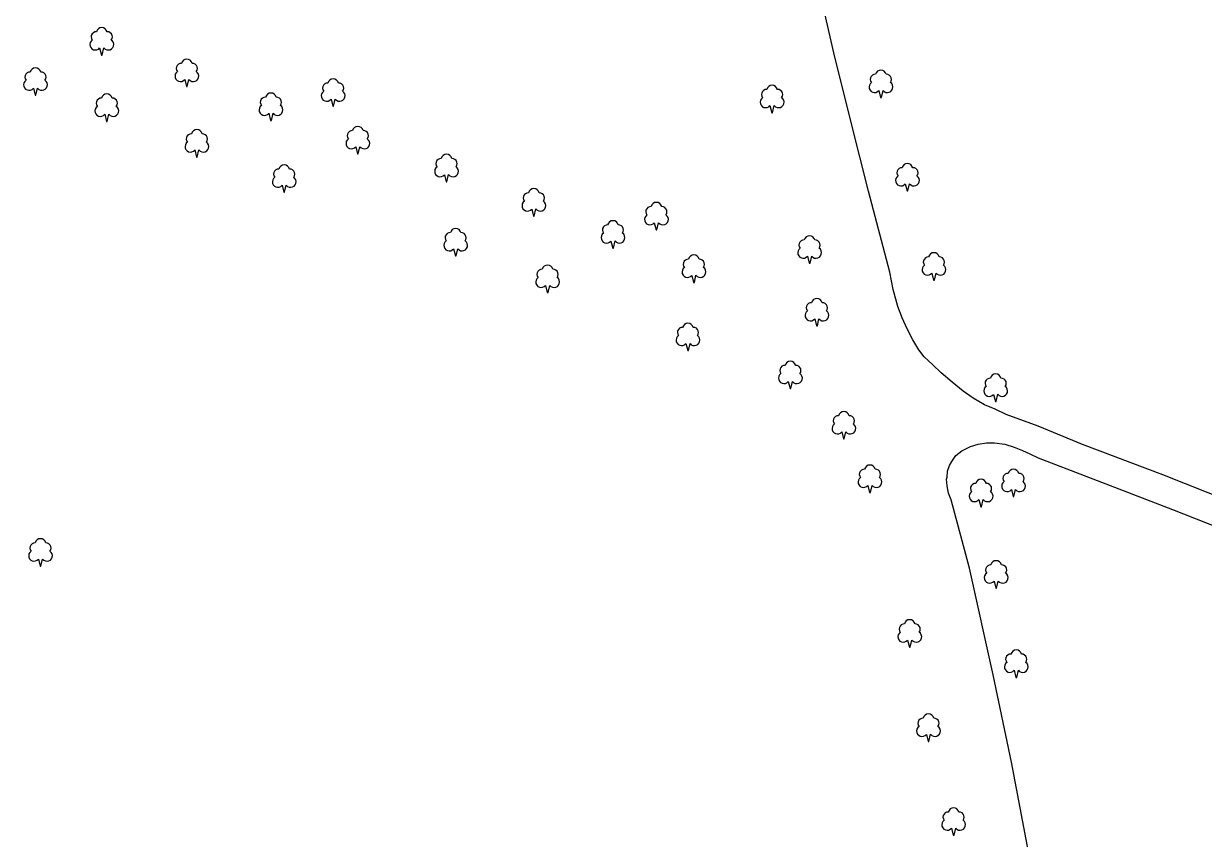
# Model space of a CAD drawing. Extents: x 427500 to 429848, y 434500 to 436505.
# Drawn here: x 428889.1 to 429018.2, y 435109.8 to 435198.9 of the extents above; entities that cross this region are included whole.
import ezdxf

# ---------------------------------------------------------------- set-up
doc = ezdxf.new("R2010")
doc.units = 0
doc.layers.add('LPTIP_Ex_Base', color=8, linetype='Continuous')

msp = doc.modelspace()

# ---------------------------------------------------------------- linework, layer by layer
at = {"layer": 'LPTIP_Ex_Base', "color": 251, "true_color": 0x636466}
for p, q in [((428977.65, 435195.75), (428975.85, 435203.7)), ((428979.55, 435188.15), (428977.65, 435195.75)), ((428981.45, 435180.65), (428979.55, 435188.15)), ((428983.8, 435171.8), (428981.45, 435180.65)), ((428984.15, 435169.9), (428983.8, 435171.8)), ((428984.65, 435168.05), (428984.15, 435169.9)), ((428985.15, 435166.8), (428984.65, 435168.05)), ((428985.7, 435165.6), (428985.15, 435166.8)), ((428986.3, 435164.4), (428985.7, 435165.6)), ((428986.95, 435163.3), (428986.3, 435164.4)), ((428987.55, 435162.55), (428986.95, 435163.3)), ((428988.5, 435161.65), (428987.55, 435162.55)), ((428989.4, 435160.8), (428988.5, 435161.65)), ((428990.6, 435159.75), (428989.4, 435160.8)), ((428991.8, 435158.8), (428990.6, 435159.75)), ((428992.9, 435158), (428991.8, 435158.8)), ((428994.15, 435157.3), (428992.9, 435158)), ((428995.3, 435156.8), (428994.15, 435157.3)), ((428996.5, 435156.25), (428995.3, 435156.8)), ((429000, 435154.95), (428996.5, 435156.25)), ((429004.85, 435152.95), (429000, 435154.95)), ((428991.8, 435152.35), (428992.6, 435152.75)), ((428992.6, 435152.75), (428993.45, 435153)), ((428993.45, 435153), (428994.35, 435153.15)), ((428994.35, 435153.15), (428995.25, 435153.15)), ((428995.25, 435153.15), (428996.35, 435153)), ((428996.35, 435153), (428997.4, 435152.65)), ((429013.65, 435149.65), (429004.85, 435152.95)), ((428990.55, 435151.1), (428991, 435151.75)), ((428991, 435151.75), (428991.65, 435152.25)), ((428991.65, 435152.25), (428991.8, 435152.35)), ((428997.4, 435152.65), (428998.3, 435152.3)), ((428998.3, 435152.3), (428999.1, 435151.95)), ((428999.1, 435151.95), (429000, 435151.5)), ((429000, 435151.5), (429005.5, 435149.4)), ((428990.1, 435150.05), (428990.3, 435150.65)), ((428990.3, 435150.65), (428990.55, 435151.1)), ((428990, 435149.15), (428990.05, 435149.4)), ((428990.05, 435148.45), (428990, 435149.15)), ((428990.05, 435149.4), (428990.1, 435150.05)), ((429005.5, 435149.4), (429014.7, 435145.85)), ((429021.75, 435146.4), (429013.65, 435149.65)), ((428990.2, 435147.65), (428990.05, 435148.45)), ((428990.5, 435146.9), (428990.2, 435147.65)), ((428992.5, 435139.45), (428990.5, 435146.9)), ((429014.7, 435145.85), (429023.6, 435142.35)), ((428995.1, 435127.8), (428992.5, 435139.45)), ((428997.1, 435118.25), (428995.1, 435127.8)), ((429000, 435103.05), (428997.1, 435118.25))]:
    msp.add_line(p, q, dxfattribs=at)
for points in [[(428896.58, 435197.15), (428896.44, 435197.02), (428896.35, 435196.86), (428896.32, 435196.67), (428896.34, 435196.49), (428896.42, 435196.32), (428896.54, 435196.18), (428896.71, 435196.09), (428896.89, 435196.06), (428897.07, 435196.08), (428897.24, 435196.16), (428897.38, 435196.28), (428897.38, 435196.28), (428897.58, 435195.51), (428897.66, 435195.51), (428897.84, 435196.29), (428897.84, 435196.29), (428897.98, 435196.16), (428898.15, 435196.08), (428898.34, 435196.06), (428898.52, 435196.09), (428898.69, 435196.18), (428898.81, 435196.32), (428898.89, 435196.49), (428898.92, 435196.68), (428898.88, 435196.86), (428898.79, 435197.03), (428898.65, 435197.15), (428898.74, 435197.31), (428898.77, 435197.49), (428898.74, 435197.66), (428898.66, 435197.83), (428898.53, 435197.95), (428898.37, 435198.03), (428898.19, 435198.05), (428898.19, 435198.05), (428898.11, 435198.23), (428897.98, 435198.38), (428897.81, 435198.48), (428897.61, 435198.51), (428897.41, 435198.48), (428897.24, 435198.38), (428897.11, 435198.23), (428897.03, 435198.05), (428896.85, 435198.03), (428896.69, 435197.95), (428896.56, 435197.82), (428896.47, 435197.66), (428896.45, 435197.48), (428896.49, 435197.3), (428896.58, 435197.15)], [(428889.33, 435192.75), (428889.19, 435192.62), (428889.1, 435192.46), (428889.07, 435192.27), (428889.09, 435192.09), (428889.17, 435191.92), (428889.29, 435191.78), (428889.46, 435191.69), (428889.64, 435191.66), (428889.82, 435191.68), (428889.99, 435191.76), (428890.13, 435191.88), (428890.13, 435191.89), (428890.33, 435191.11), (428890.41, 435191.11), (428890.59, 435191.89), (428890.59, 435191.89), (428890.73, 435191.76), (428890.9, 435191.68), (428891.09, 435191.66), (428891.27, 435191.69), (428891.44, 435191.78), (428891.56, 435191.92), (428891.64, 435192.09), (428891.67, 435192.28), (428891.63, 435192.46), (428891.54, 435192.62), (428891.4, 435192.75), (428891.49, 435192.91), (428891.52, 435193.09), (428891.49, 435193.27), (428891.41, 435193.42), (428891.28, 435193.55), (428891.12, 435193.63), (428890.94, 435193.65), (428890.94, 435193.65), (428890.86, 435193.83), (428890.73, 435193.98), (428890.56, 435194.08), (428890.36, 435194.11), (428890.16, 435194.08), (428889.99, 435193.98), (428889.86, 435193.83), (428889.78, 435193.65), (428889.6, 435193.63), (428889.44, 435193.55), (428889.31, 435193.42), (428889.22, 435193.26), (428889.2, 435193.08), (428889.24, 435192.9), (428889.33, 435192.75)], [(428905.88, 435193.7), (428905.74, 435193.57), (428905.65, 435193.41), (428905.62, 435193.22), (428905.64, 435193.04), (428905.72, 435192.87), (428905.84, 435192.73), (428906.01, 435192.64), (428906.19, 435192.61), (428906.37, 435192.63), (428906.54, 435192.71), (428906.68, 435192.83), (428906.68, 435192.84), (428906.88, 435192.06), (428906.96, 435192.06), (428907.14, 435192.84), (428907.14, 435192.84), (428907.28, 435192.71), (428907.45, 435192.63), (428907.64, 435192.61), (428907.82, 435192.64), (428907.99, 435192.73), (428908.11, 435192.87), (428908.19, 435193.04), (428908.22, 435193.23), (428908.18, 435193.41), (428908.09, 435193.58), (428907.95, 435193.7), (428908.04, 435193.86), (428908.07, 435194.04), (428908.04, 435194.22), (428907.96, 435194.38), (428907.83, 435194.5), (428907.67, 435194.58), (428907.49, 435194.6), (428907.49, 435194.6), (428907.41, 435194.78), (428907.28, 435194.93), (428907.11, 435195.03), (428906.91, 435195.06), (428906.71, 435195.03), (428906.54, 435194.93), (428906.41, 435194.78), (428906.33, 435194.6), (428906.15, 435194.58), (428905.99, 435194.5), (428905.86, 435194.37), (428905.78, 435194.21), (428905.75, 435194.03), (428905.79, 435193.85), (428905.88, 435193.7)], [(428921.88, 435191.55), (428921.74, 435191.42), (428921.65, 435191.26), (428921.62, 435191.07), (428921.64, 435190.89), (428921.72, 435190.72), (428921.84, 435190.58), (428922.01, 435190.49), (428922.19, 435190.46), (428922.37, 435190.48), (428922.54, 435190.56), (428922.68, 435190.68), (428922.68, 435190.68), (428922.88, 435189.91), (428922.96, 435189.91), (428923.14, 435190.69), (428923.14, 435190.69), (428923.28, 435190.56), (428923.45, 435190.48), (428923.64, 435190.46), (428923.82, 435190.49), (428923.99, 435190.58), (428924.11, 435190.72), (428924.19, 435190.89), (428924.22, 435191.08), (428924.18, 435191.26), (428924.09, 435191.42), (428923.95, 435191.55), (428924.04, 435191.71), (428924.07, 435191.89), (428924.04, 435192.07), (428923.96, 435192.22), (428923.83, 435192.35), (428923.67, 435192.43), (428923.49, 435192.45), (428923.49, 435192.45), (428923.41, 435192.63), (428923.28, 435192.78), (428923.11, 435192.88), (428922.91, 435192.91), (428922.71, 435192.88), (428922.54, 435192.78), (428922.41, 435192.63), (428922.33, 435192.45), (428922.15, 435192.43), (428921.99, 435192.35), (428921.86, 435192.22), (428921.78, 435192.06), (428921.75, 435191.88), (428921.79, 435191.7), (428921.88, 435191.55)], [(428981.78, 435192.5), (428981.64, 435192.37), (428981.55, 435192.21), (428981.52, 435192.02), (428981.54, 435191.84), (428981.62, 435191.67), (428981.74, 435191.53), (428981.91, 435191.44), (428982.09, 435191.41), (428982.27, 435191.43), (428982.44, 435191.51), (428982.58, 435191.63), (428982.58, 435191.64), (428982.78, 435190.86), (428982.86, 435190.86), (428983.04, 435191.64), (428983.04, 435191.64), (428983.18, 435191.51), (428983.35, 435191.43), (428983.53, 435191.41), (428983.72, 435191.44), (428983.89, 435191.53), (428984.01, 435191.67), (428984.09, 435191.84), (428984.12, 435192.03), (428984.08, 435192.21), (428983.99, 435192.38), (428983.85, 435192.5), (428983.94, 435192.66), (428983.97, 435192.84), (428983.94, 435193.02), (428983.86, 435193.17), (428983.73, 435193.3), (428983.57, 435193.38), (428983.39, 435193.4), (428983.39, 435193.4), (428983.31, 435193.58), (428983.18, 435193.73), (428983.01, 435193.83), (428982.81, 435193.86), (428982.61, 435193.83), (428982.44, 435193.73), (428982.31, 435193.58), (428982.23, 435193.4), (428982.05, 435193.38), (428981.89, 435193.3), (428981.76, 435193.17), (428981.67, 435193.01), (428981.65, 435192.83), (428981.69, 435192.65), (428981.78, 435192.5)], [(428969.88, 435190.85), (428969.74, 435190.72), (428969.65, 435190.56), (428969.62, 435190.37), (428969.64, 435190.19), (428969.72, 435190.02), (428969.84, 435189.88), (428970.01, 435189.79), (428970.19, 435189.76), (428970.37, 435189.78), (428970.54, 435189.86), (428970.68, 435189.98), (428970.68, 435189.98), (428970.88, 435189.21), (428970.96, 435189.21), (428971.14, 435189.99), (428971.14, 435189.99), (428971.28, 435189.86), (428971.45, 435189.78), (428971.64, 435189.76), (428971.82, 435189.79), (428971.99, 435189.88), (428972.11, 435190.02), (428972.19, 435190.19), (428972.22, 435190.38), (428972.18, 435190.56), (428972.09, 435190.72), (428971.95, 435190.85), (428972.04, 435191.01), (428972.07, 435191.19), (428972.04, 435191.36), (428971.96, 435191.53), (428971.83, 435191.65), (428971.67, 435191.73), (428971.49, 435191.75), (428971.49, 435191.75), (428971.41, 435191.93), (428971.28, 435192.08), (428971.11, 435192.18), (428970.91, 435192.21), (428970.71, 435192.18), (428970.54, 435192.08), (428970.41, 435191.93), (428970.33, 435191.75), (428970.15, 435191.73), (428969.99, 435191.65), (428969.86, 435191.52), (428969.78, 435191.36), (428969.75, 435191.18), (428969.79, 435191), (428969.88, 435190.85)], [(428897.13, 435189.9), (428896.99, 435189.77), (428896.9, 435189.61), (428896.87, 435189.42), (428896.89, 435189.24), (428896.97, 435189.07), (428897.09, 435188.93), (428897.26, 435188.84), (428897.44, 435188.81), (428897.62, 435188.83), (428897.79, 435188.91), (428897.93, 435189.03), (428897.93, 435189.03), (428898.13, 435188.26), (428898.21, 435188.26), (428898.39, 435189.04), (428898.39, 435189.04), (428898.53, 435188.91), (428898.7, 435188.83), (428898.89, 435188.81), (428899.07, 435188.84), (428899.24, 435188.93), (428899.36, 435189.07), (428899.44, 435189.24), (428899.47, 435189.43), (428899.43, 435189.61), (428899.34, 435189.78), (428899.2, 435189.9), (428899.29, 435190.06), (428899.32, 435190.24), (428899.29, 435190.41), (428899.21, 435190.58), (428899.08, 435190.7), (428898.92, 435190.78), (428898.74, 435190.8), (428898.74, 435190.8), (428898.66, 435190.98), (428898.53, 435191.13), (428898.36, 435191.23), (428898.16, 435191.26), (428897.96, 435191.23), (428897.79, 435191.13), (428897.66, 435190.98), (428897.58, 435190.8), (428897.4, 435190.78), (428897.24, 435190.7), (428897.11, 435190.57), (428897.03, 435190.41), (428897, 435190.23), (428897.04, 435190.05), (428897.13, 435189.9)], [(428915.08, 435190), (428914.94, 435189.87), (428914.85, 435189.71), (428914.82, 435189.52), (428914.84, 435189.34), (428914.92, 435189.17), (428915.04, 435189.03), (428915.21, 435188.94), (428915.39, 435188.91), (428915.57, 435188.93), (428915.74, 435189.01), (428915.88, 435189.13), (428915.88, 435189.14), (428916.08, 435188.36), (428916.16, 435188.36), (428916.34, 435189.14), (428916.34, 435189.14), (428916.48, 435189.01), (428916.65, 435188.93), (428916.84, 435188.91), (428917.02, 435188.94), (428917.19, 435189.03), (428917.31, 435189.17), (428917.39, 435189.34), (428917.42, 435189.53), (428917.38, 435189.71), (428917.29, 435189.88), (428917.15, 435190), (428917.24, 435190.16), (428917.27, 435190.34), (428917.24, 435190.52), (428917.16, 435190.67), (428917.03, 435190.8), (428916.87, 435190.88), (428916.69, 435190.9), (428916.69, 435190.9), (428916.61, 435191.08), (428916.48, 435191.23), (428916.31, 435191.33), (428916.11, 435191.36), (428915.91, 435191.33), (428915.74, 435191.23), (428915.61, 435191.08), (428915.53, 435190.9), (428915.35, 435190.88), (428915.19, 435190.8), (428915.06, 435190.67), (428914.97, 435190.51), (428914.95, 435190.33), (428914.99, 435190.15), (428915.08, 435190)], [(428924.58, 435186.35), (428924.44, 435186.22), (428924.35, 435186.06), (428924.32, 435185.87), (428924.34, 435185.69), (428924.42, 435185.52), (428924.54, 435185.38), (428924.71, 435185.29), (428924.89, 435185.26), (428925.07, 435185.28), (428925.24, 435185.36), (428925.38, 435185.48), (428925.38, 435185.48), (428925.58, 435184.71), (428925.66, 435184.71), (428925.84, 435185.49), (428925.84, 435185.49), (428925.98, 435185.36), (428926.15, 435185.28), (428926.34, 435185.26), (428926.52, 435185.29), (428926.69, 435185.38), (428926.81, 435185.52), (428926.89, 435185.69), (428926.92, 435185.88), (428926.88, 435186.06), (428926.79, 435186.22), (428926.65, 435186.35), (428926.74, 435186.51), (428926.77, 435186.69), (428926.74, 435186.86), (428926.66, 435187.03), (428926.53, 435187.15), (428926.37, 435187.23), (428926.19, 435187.25), (428926.19, 435187.25), (428926.11, 435187.43), (428925.98, 435187.58), (428925.81, 435187.68), (428925.61, 435187.71), (428925.41, 435187.68), (428925.24, 435187.58), (428925.11, 435187.43), (428925.03, 435187.25), (428924.85, 435187.23), (428924.69, 435187.15), (428924.56, 435187.02), (428924.47, 435186.86), (428924.45, 435186.68), (428924.49, 435186.5), (428924.58, 435186.35)], [(428906.98, 435186), (428906.84, 435185.87), (428906.75, 435185.71), (428906.72, 435185.52), (428906.74, 435185.34), (428906.82, 435185.17), (428906.94, 435185.03), (428907.11, 435184.94), (428907.29, 435184.91), (428907.47, 435184.93), (428907.64, 435185.01), (428907.78, 435185.13), (428907.78, 435185.14), (428907.98, 435184.36), (428908.06, 435184.36), (428908.24, 435185.14), (428908.24, 435185.14), (428908.38, 435185.01), (428908.55, 435184.93), (428908.73, 435184.91), (428908.92, 435184.94), (428909.09, 435185.03), (428909.21, 435185.17), (428909.29, 435185.34), (428909.32, 435185.53), (428909.28, 435185.71), (428909.19, 435185.88), (428909.05, 435186), (428909.14, 435186.16), (428909.17, 435186.34), (428909.14, 435186.52), (428909.06, 435186.67), (428908.93, 435186.8), (428908.77, 435186.88), (428908.59, 435186.9), (428908.59, 435186.9), (428908.51, 435187.08), (428908.38, 435187.23), (428908.21, 435187.33), (428908.01, 435187.36), (428907.81, 435187.33), (428907.64, 435187.23), (428907.51, 435187.08), (428907.43, 435186.9), (428907.25, 435186.88), (428907.09, 435186.8), (428906.96, 435186.67), (428906.88, 435186.51), (428906.85, 435186.33), (428906.89, 435186.15), (428906.98, 435186)], [(428934.28, 435183.3), (428934.14, 435183.17), (428934.05, 435183.01), (428934.02, 435182.82), (428934.04, 435182.64), (428934.12, 435182.47), (428934.24, 435182.33), (428934.41, 435182.24), (428934.59, 435182.21), (428934.77, 435182.23), (428934.94, 435182.31), (428935.08, 435182.43), (428935.08, 435182.43), (428935.28, 435181.66), (428935.36, 435181.66), (428935.54, 435182.44), (428935.54, 435182.44), (428935.68, 435182.31), (428935.85, 435182.23), (428936.03, 435182.21), (428936.22, 435182.24), (428936.39, 435182.33), (428936.51, 435182.47), (428936.59, 435182.64), (428936.62, 435182.83), (428936.58, 435183.01), (428936.49, 435183.17), (428936.35, 435183.3), (428936.44, 435183.46), (428936.47, 435183.64), (428936.44, 435183.82), (428936.36, 435183.97), (428936.23, 435184.1), (428936.07, 435184.18), (428935.89, 435184.2), (428935.89, 435184.2), (428935.81, 435184.38), (428935.68, 435184.53), (428935.51, 435184.63), (428935.31, 435184.66), (428935.11, 435184.63), (428934.94, 435184.53), (428934.81, 435184.38), (428934.73, 435184.2), (428934.55, 435184.18), (428934.39, 435184.1), (428934.26, 435183.97), (428934.17, 435183.81), (428934.15, 435183.63), (428934.19, 435183.45), (428934.28, 435183.3)], [(428916.53, 435182.15), (428916.39, 435182.02), (428916.3, 435181.86), (428916.27, 435181.67), (428916.29, 435181.49), (428916.37, 435181.32), (428916.49, 435181.18), (428916.66, 435181.09), (428916.84, 435181.06), (428917.02, 435181.08), (428917.19, 435181.16), (428917.33, 435181.28), (428917.33, 435181.28), (428917.53, 435180.51), (428917.61, 435180.51), (428917.79, 435181.29), (428917.79, 435181.29), (428917.93, 435181.16), (428918.1, 435181.08), (428918.28, 435181.06), (428918.47, 435181.09), (428918.64, 435181.18), (428918.76, 435181.32), (428918.84, 435181.49), (428918.87, 435181.68), (428918.83, 435181.86), (428918.74, 435182.03), (428918.6, 435182.15), (428918.69, 435182.31), (428918.72, 435182.49), (428918.69, 435182.66), (428918.61, 435182.83), (428918.48, 435182.95), (428918.32, 435183.03), (428918.14, 435183.05), (428918.14, 435183.05), (428918.06, 435183.23), (428917.93, 435183.38), (428917.76, 435183.48), (428917.56, 435183.51), (428917.36, 435183.48), (428917.19, 435183.38), (428917.06, 435183.23), (428916.98, 435183.05), (428916.8, 435183.03), (428916.64, 435182.95), (428916.51, 435182.82), (428916.42, 435182.66), (428916.4, 435182.48), (428916.44, 435182.3), (428916.53, 435182.15)], [(428984.68, 435182.3), (428984.54, 435182.17), (428984.45, 435182.01), (428984.42, 435181.82), (428984.44, 435181.64), (428984.52, 435181.47), (428984.64, 435181.33), (428984.81, 435181.24), (428984.99, 435181.21), (428985.17, 435181.23), (428985.34, 435181.31), (428985.48, 435181.43), (428985.48, 435181.43), (428985.68, 435180.66), (428985.76, 435180.66), (428985.94, 435181.44), (428985.94, 435181.44), (428986.08, 435181.31), (428986.25, 435181.23), (428986.43, 435181.21), (428986.62, 435181.24), (428986.79, 435181.33), (428986.91, 435181.47), (428986.99, 435181.64), (428987.02, 435181.83), (428986.98, 435182.01), (428986.89, 435182.17), (428986.75, 435182.3), (428986.84, 435182.46), (428986.87, 435182.64), (428986.84, 435182.82), (428986.76, 435182.97), (428986.63, 435183.1), (428986.47, 435183.18), (428986.29, 435183.2), (428986.29, 435183.2), (428986.21, 435183.38), (428986.08, 435183.53), (428985.91, 435183.63), (428985.71, 435183.66), (428985.51, 435183.63), (428985.34, 435183.53), (428985.21, 435183.38), (428985.13, 435183.2), (428984.95, 435183.18), (428984.79, 435183.1), (428984.66, 435182.97), (428984.58, 435182.81), (428984.55, 435182.63), (428984.59, 435182.45), (428984.68, 435182.3)], [(428943.83, 435179.55), (428943.69, 435179.42), (428943.6, 435179.26), (428943.57, 435179.07), (428943.59, 435178.89), (428943.67, 435178.72), (428943.79, 435178.58), (428943.96, 435178.49), (428944.14, 435178.46), (428944.32, 435178.48), (428944.49, 435178.56), (428944.63, 435178.68), (428944.63, 435178.68), (428944.83, 435177.91), (428944.91, 435177.91), (428945.09, 435178.69), (428945.09, 435178.69), (428945.23, 435178.56), (428945.4, 435178.48), (428945.59, 435178.46), (428945.77, 435178.49), (428945.94, 435178.58), (428946.06, 435178.72), (428946.14, 435178.89), (428946.17, 435179.08), (428946.13, 435179.26), (428946.04, 435179.42), (428945.9, 435179.55), (428945.99, 435179.71), (428946.02, 435179.89), (428945.99, 435180.07), (428945.91, 435180.22), (428945.78, 435180.35), (428945.62, 435180.43), (428945.44, 435180.45), (428945.44, 435180.45), (428945.36, 435180.63), (428945.23, 435180.78), (428945.06, 435180.88), (428944.86, 435180.91), (428944.66, 435180.88), (428944.49, 435180.78), (428944.36, 435180.63), (428944.28, 435180.45), (428944.1, 435180.43), (428943.94, 435180.35), (428943.81, 435180.22), (428943.72, 435180.06), (428943.7, 435179.88), (428943.74, 435179.7), (428943.83, 435179.55)], [(428957.23, 435178.05), (428957.09, 435177.92), (428957, 435177.76), (428956.97, 435177.57), (428956.99, 435177.39), (428957.07, 435177.22), (428957.19, 435177.08), (428957.36, 435176.99), (428957.54, 435176.96), (428957.72, 435176.98), (428957.89, 435177.06), (428958.03, 435177.18), (428958.03, 435177.18), (428958.23, 435176.41), (428958.31, 435176.41), (428958.49, 435177.19), (428958.49, 435177.19), (428958.63, 435177.06), (428958.8, 435176.98), (428958.98, 435176.96), (428959.17, 435176.99), (428959.34, 435177.08), (428959.46, 435177.22), (428959.54, 435177.39), (428959.57, 435177.58), (428959.53, 435177.76), (428959.44, 435177.92), (428959.3, 435178.05), (428959.39, 435178.21), (428959.42, 435178.39), (428959.39, 435178.57), (428959.31, 435178.72), (428959.18, 435178.85), (428959.02, 435178.93), (428958.84, 435178.95), (428958.84, 435178.95), (428958.76, 435179.13), (428958.63, 435179.28), (428958.46, 435179.38), (428958.26, 435179.41), (428958.06, 435179.38), (428957.89, 435179.28), (428957.76, 435179.13), (428957.68, 435178.95), (428957.5, 435178.93), (428957.34, 435178.85), (428957.21, 435178.72), (428957.12, 435178.56), (428957.1, 435178.38), (428957.14, 435178.2), (428957.23, 435178.05)], [(428952.48, 435176.05), (428952.34, 435175.92), (428952.25, 435175.76), (428952.22, 435175.57), (428952.24, 435175.39), (428952.32, 435175.22), (428952.44, 435175.08), (428952.61, 435174.99), (428952.79, 435174.96), (428952.97, 435174.98), (428953.14, 435175.06), (428953.28, 435175.18), (428953.28, 435175.18), (428953.48, 435174.41), (428953.56, 435174.41), (428953.74, 435175.19), (428953.74, 435175.19), (428953.88, 435175.06), (428954.05, 435174.98), (428954.23, 435174.96), (428954.42, 435174.99), (428954.59, 435175.08), (428954.71, 435175.22), (428954.79, 435175.39), (428954.82, 435175.58), (428954.78, 435175.76), (428954.69, 435175.92), (428954.55, 435176.05), (428954.64, 435176.21), (428954.67, 435176.39), (428954.64, 435176.57), (428954.56, 435176.72), (428954.43, 435176.85), (428954.27, 435176.93), (428954.09, 435176.95), (428954.09, 435176.95), (428954.01, 435177.13), (428953.88, 435177.28), (428953.71, 435177.38), (428953.51, 435177.41), (428953.31, 435177.38), (428953.14, 435177.28), (428953.01, 435177.13), (428952.93, 435176.95), (428952.75, 435176.93), (428952.59, 435176.85), (428952.46, 435176.72), (428952.38, 435176.56), (428952.35, 435176.38), (428952.39, 435176.2), (428952.48, 435176.05)], [(428935.28, 435175.2), (428935.14, 435175.07), (428935.05, 435174.91), (428935.02, 435174.72), (428935.04, 435174.54), (428935.12, 435174.37), (428935.24, 435174.23), (428935.41, 435174.14), (428935.59, 435174.11), (428935.77, 435174.13), (428935.94, 435174.21), (428936.08, 435174.33), (428936.08, 435174.34), (428936.28, 435173.56), (428936.36, 435173.56), (428936.54, 435174.34), (428936.54, 435174.34), (428936.68, 435174.21), (428936.85, 435174.13), (428937.03, 435174.11), (428937.22, 435174.14), (428937.39, 435174.23), (428937.51, 435174.37), (428937.59, 435174.54), (428937.62, 435174.73), (428937.58, 435174.91), (428937.49, 435175.08), (428937.35, 435175.2), (428937.44, 435175.36), (428937.47, 435175.54), (428937.44, 435175.72), (428937.36, 435175.88), (428937.23, 435176), (428937.07, 435176.08), (428936.89, 435176.1), (428936.89, 435176.1), (428936.81, 435176.28), (428936.68, 435176.43), (428936.51, 435176.53), (428936.31, 435176.56), (428936.11, 435176.53), (428935.94, 435176.43), (428935.81, 435176.28), (428935.73, 435176.1), (428935.55, 435176.08), (428935.39, 435176), (428935.26, 435175.87), (428935.17, 435175.71), (428935.15, 435175.53), (428935.19, 435175.35), (428935.28, 435175.2)], [(428973.98, 435174.4), (428973.84, 435174.27), (428973.75, 435174.11), (428973.72, 435173.92), (428973.74, 435173.74), (428973.82, 435173.57), (428973.94, 435173.43), (428974.11, 435173.34), (428974.29, 435173.31), (428974.47, 435173.33), (428974.64, 435173.41), (428974.78, 435173.53), (428974.78, 435173.53), (428974.98, 435172.76), (428975.06, 435172.76), (428975.24, 435173.54), (428975.24, 435173.54), (428975.38, 435173.41), (428975.55, 435173.33), (428975.73, 435173.31), (428975.92, 435173.34), (428976.09, 435173.43), (428976.21, 435173.57), (428976.29, 435173.74), (428976.32, 435173.93), (428976.28, 435174.11), (428976.19, 435174.28), (428976.05, 435174.4), (428976.14, 435174.56), (428976.17, 435174.74), (428976.14, 435174.91), (428976.06, 435175.08), (428975.93, 435175.2), (428975.77, 435175.28), (428975.59, 435175.3), (428975.59, 435175.3), (428975.51, 435175.48), (428975.38, 435175.63), (428975.21, 435175.73), (428975.01, 435175.76), (428974.81, 435175.73), (428974.64, 435175.63), (428974.51, 435175.48), (428974.43, 435175.3), (428974.25, 435175.28), (428974.09, 435175.2), (428973.96, 435175.07), (428973.88, 435174.91), (428973.85, 435174.73), (428973.89, 435174.55), (428973.98, 435174.4)], [(428961.33, 435172.3), (428961.19, 435172.17), (428961.1, 435172.01), (428961.07, 435171.82), (428961.09, 435171.64), (428961.17, 435171.47), (428961.29, 435171.33), (428961.46, 435171.24), (428961.64, 435171.21), (428961.82, 435171.23), (428961.99, 435171.31), (428962.13, 435171.43), (428962.13, 435171.43), (428962.33, 435170.66), (428962.41, 435170.66), (428962.59, 435171.44), (428962.59, 435171.44), (428962.73, 435171.31), (428962.9, 435171.23), (428963.09, 435171.21), (428963.27, 435171.24), (428963.44, 435171.33), (428963.56, 435171.47), (428963.64, 435171.64), (428963.67, 435171.83), (428963.63, 435172.01), (428963.54, 435172.17), (428963.4, 435172.3), (428963.49, 435172.46), (428963.52, 435172.64), (428963.49, 435172.82), (428963.41, 435172.97), (428963.28, 435173.1), (428963.12, 435173.18), (428962.94, 435173.2), (428962.94, 435173.2), (428962.86, 435173.38), (428962.73, 435173.53), (428962.56, 435173.63), (428962.36, 435173.66), (428962.16, 435173.63), (428961.99, 435173.53), (428961.86, 435173.38), (428961.78, 435173.2), (428961.6, 435173.18), (428961.44, 435173.1), (428961.31, 435172.97), (428961.22, 435172.81), (428961.2, 435172.63), (428961.24, 435172.45), (428961.33, 435172.3)], [(428987.58, 435172.55), (428987.44, 435172.42), (428987.35, 435172.26), (428987.32, 435172.07), (428987.34, 435171.89), (428987.42, 435171.72), (428987.54, 435171.58), (428987.71, 435171.49), (428987.89, 435171.46), (428988.07, 435171.48), (428988.24, 435171.56), (428988.38, 435171.68), (428988.38, 435171.68), (428988.58, 435170.91), (428988.66, 435170.91), (428988.84, 435171.69), (428988.84, 435171.69), (428988.98, 435171.56), (428989.15, 435171.48), (428989.34, 435171.46), (428989.52, 435171.49), (428989.69, 435171.58), (428989.81, 435171.72), (428989.89, 435171.89), (428989.92, 435172.08), (428989.88, 435172.26), (428989.79, 435172.42), (428989.65, 435172.55), (428989.74, 435172.71), (428989.77, 435172.89), (428989.74, 435173.07), (428989.66, 435173.22), (428989.53, 435173.35), (428989.37, 435173.43), (428989.19, 435173.45), (428989.19, 435173.45), (428989.11, 435173.63), (428988.98, 435173.78), (428988.81, 435173.88), (428988.61, 435173.91), (428988.41, 435173.88), (428988.24, 435173.78), (428988.11, 435173.63), (428988.03, 435173.45), (428987.85, 435173.43), (428987.69, 435173.35), (428987.56, 435173.22), (428987.47, 435173.06), (428987.45, 435172.88), (428987.49, 435172.7), (428987.58, 435172.55)], [(428945.33, 435171.2), (428945.19, 435171.07), (428945.1, 435170.91), (428945.07, 435170.72), (428945.09, 435170.54), (428945.17, 435170.37), (428945.29, 435170.23), (428945.46, 435170.14), (428945.64, 435170.11), (428945.82, 435170.13), (428945.99, 435170.21), (428946.13, 435170.33), (428946.13, 435170.34), (428946.33, 435169.56), (428946.41, 435169.56), (428946.59, 435170.34), (428946.59, 435170.34), (428946.73, 435170.21), (428946.9, 435170.13), (428947.09, 435170.11), (428947.27, 435170.14), (428947.44, 435170.23), (428947.56, 435170.37), (428947.64, 435170.54), (428947.67, 435170.73), (428947.63, 435170.91), (428947.54, 435171.08), (428947.4, 435171.2), (428947.49, 435171.36), (428947.52, 435171.54), (428947.49, 435171.72), (428947.41, 435171.88), (428947.28, 435172), (428947.12, 435172.08), (428946.94, 435172.1), (428946.94, 435172.1), (428946.86, 435172.28), (428946.73, 435172.43), (428946.56, 435172.53), (428946.36, 435172.56), (428946.16, 435172.53), (428945.99, 435172.43), (428945.86, 435172.28), (428945.78, 435172.1), (428945.6, 435172.08), (428945.44, 435172), (428945.31, 435171.87), (428945.22, 435171.71), (428945.2, 435171.53), (428945.24, 435171.35), (428945.33, 435171.2)], [(428974.78, 435167.55), (428974.64, 435167.42), (428974.55, 435167.26), (428974.52, 435167.07), (428974.54, 435166.89), (428974.62, 435166.72), (428974.74, 435166.58), (428974.91, 435166.49), (428975.09, 435166.46), (428975.27, 435166.48), (428975.44, 435166.56), (428975.58, 435166.68), (428975.58, 435166.68), (428975.78, 435165.91), (428975.86, 435165.91), (428976.04, 435166.69), (428976.04, 435166.69), (428976.18, 435166.56), (428976.35, 435166.48), (428976.53, 435166.46), (428976.72, 435166.49), (428976.89, 435166.58), (428977.01, 435166.72), (428977.09, 435166.89), (428977.12, 435167.08), (428977.08, 435167.26), (428976.99, 435167.42), (428976.85, 435167.55), (428976.94, 435167.71), (428976.97, 435167.89), (428976.94, 435168.07), (428976.86, 435168.22), (428976.73, 435168.35), (428976.57, 435168.43), (428976.39, 435168.45), (428976.39, 435168.45), (428976.31, 435168.63), (428976.18, 435168.78), (428976.01, 435168.88), (428975.81, 435168.91), (428975.61, 435168.88), (428975.44, 435168.78), (428975.31, 435168.63), (428975.23, 435168.45), (428975.05, 435168.43), (428974.89, 435168.35), (428974.76, 435168.22), (428974.67, 435168.06), (428974.65, 435167.88), (428974.69, 435167.7), (428974.78, 435167.55)], [(428960.68, 435164.85), (428960.54, 435164.72), (428960.45, 435164.56), (428960.42, 435164.37), (428960.44, 435164.19), (428960.52, 435164.02), (428960.64, 435163.88), (428960.81, 435163.79), (428960.99, 435163.76), (428961.17, 435163.78), (428961.34, 435163.86), (428961.48, 435163.98), (428961.48, 435163.98), (428961.68, 435163.21), (428961.76, 435163.21), (428961.94, 435163.99), (428961.94, 435163.99), (428962.08, 435163.86), (428962.25, 435163.78), (428962.43, 435163.76), (428962.62, 435163.79), (428962.79, 435163.88), (428962.91, 435164.02), (428962.99, 435164.19), (428963.02, 435164.38), (428962.98, 435164.56), (428962.89, 435164.72), (428962.75, 435164.85), (428962.84, 435165.01), (428962.87, 435165.19), (428962.84, 435165.36), (428962.76, 435165.53), (428962.63, 435165.65), (428962.47, 435165.73), (428962.29, 435165.75), (428962.29, 435165.75), (428962.21, 435165.93), (428962.08, 435166.08), (428961.91, 435166.18), (428961.71, 435166.21), (428961.51, 435166.18), (428961.34, 435166.08), (428961.21, 435165.93), (428961.13, 435165.75), (428960.95, 435165.73), (428960.79, 435165.65), (428960.66, 435165.52), (428960.58, 435165.36), (428960.55, 435165.18), (428960.59, 435165), (428960.68, 435164.85)], [(428971.88, 435160.7), (428971.74, 435160.57), (428971.65, 435160.41), (428971.62, 435160.22), (428971.64, 435160.04), (428971.72, 435159.87), (428971.84, 435159.73), (428972.01, 435159.64), (428972.19, 435159.61), (428972.37, 435159.63), (428972.54, 435159.71), (428972.68, 435159.83), (428972.68, 435159.84), (428972.88, 435159.06), (428972.96, 435159.06), (428973.14, 435159.84), (428973.14, 435159.84), (428973.28, 435159.71), (428973.45, 435159.63), (428973.64, 435159.61), (428973.82, 435159.64), (428973.99, 435159.73), (428974.11, 435159.87), (428974.19, 435160.04), (428974.22, 435160.23), (428974.18, 435160.41), (428974.09, 435160.58), (428973.95, 435160.7), (428974.04, 435160.86), (428974.07, 435161.04), (428974.04, 435161.22), (428973.96, 435161.38), (428973.83, 435161.5), (428973.67, 435161.58), (428973.49, 435161.6), (428973.49, 435161.6), (428973.41, 435161.78), (428973.28, 435161.93), (428973.11, 435162.03), (428972.91, 435162.06), (428972.71, 435162.03), (428972.54, 435161.93), (428972.41, 435161.78), (428972.33, 435161.6), (428972.15, 435161.58), (428971.99, 435161.5), (428971.86, 435161.37), (428971.78, 435161.21), (428971.75, 435161.03), (428971.79, 435160.85), (428971.88, 435160.7)], [(428994.33, 435159.3), (428994.19, 435159.17), (428994.1, 435159.01), (428994.07, 435158.82), (428994.09, 435158.64), (428994.17, 435158.47), (428994.29, 435158.33), (428994.46, 435158.24), (428994.64, 435158.21), (428994.82, 435158.23), (428994.99, 435158.31), (428995.13, 435158.43), (428995.13, 435158.43), (428995.33, 435157.66), (428995.41, 435157.66), (428995.59, 435158.44), (428995.59, 435158.44), (428995.73, 435158.31), (428995.9, 435158.23), (428996.09, 435158.21), (428996.27, 435158.24), (428996.44, 435158.33), (428996.56, 435158.47), (428996.64, 435158.64), (428996.67, 435158.83), (428996.63, 435159.01), (428996.54, 435159.17), (428996.4, 435159.3), (428996.49, 435159.46), (428996.52, 435159.64), (428996.49, 435159.82), (428996.41, 435159.97), (428996.28, 435160.1), (428996.12, 435160.18), (428995.94, 435160.2), (428995.94, 435160.2), (428995.86, 435160.38), (428995.73, 435160.53), (428995.56, 435160.63), (428995.36, 435160.66), (428995.16, 435160.63), (428994.99, 435160.53), (428994.86, 435160.38), (428994.78, 435160.2), (428994.6, 435160.18), (428994.44, 435160.1), (428994.31, 435159.97), (428994.22, 435159.81), (428994.2, 435159.63), (428994.24, 435159.45), (428994.33, 435159.3)], [(428977.73, 435155.2), (428977.59, 435155.07), (428977.5, 435154.91), (428977.47, 435154.72), (428977.49, 435154.54), (428977.57, 435154.37), (428977.69, 435154.23), (428977.86, 435154.14), (428978.04, 435154.11), (428978.22, 435154.13), (428978.39, 435154.21), (428978.53, 435154.33), (428978.53, 435154.34), (428978.73, 435153.56), (428978.81, 435153.56), (428978.99, 435154.34), (428978.99, 435154.34), (428979.13, 435154.21), (428979.3, 435154.13), (428979.48, 435154.11), (428979.67, 435154.14), (428979.84, 435154.23), (428979.96, 435154.37), (428980.04, 435154.54), (428980.07, 435154.73), (428980.03, 435154.91), (428979.94, 435155.08), (428979.8, 435155.2), (428979.89, 435155.36), (428979.92, 435155.54), (428979.89, 435155.72), (428979.81, 435155.88), (428979.68, 435156), (428979.52, 435156.08), (428979.34, 435156.1), (428979.34, 435156.1), (428979.26, 435156.28), (428979.13, 435156.43), (428978.96, 435156.53), (428978.76, 435156.56), (428978.56, 435156.53), (428978.39, 435156.43), (428978.26, 435156.28), (428978.18, 435156.1), (428978, 435156.08), (428977.84, 435156), (428977.71, 435155.87), (428977.62, 435155.71), (428977.6, 435155.53), (428977.64, 435155.35), (428977.73, 435155.2)], [(428980.58, 435149.35), (428980.44, 435149.22), (428980.35, 435149.06), (428980.32, 435148.87), (428980.34, 435148.69), (428980.42, 435148.52), (428980.54, 435148.38), (428980.71, 435148.29), (428980.89, 435148.26), (428981.07, 435148.28), (428981.24, 435148.36), (428981.38, 435148.48), (428981.38, 435148.48), (428981.58, 435147.71), (428981.66, 435147.71), (428981.84, 435148.49), (428981.84, 435148.49), (428981.98, 435148.36), (428982.15, 435148.28), (428982.34, 435148.26), (428982.52, 435148.29), (428982.69, 435148.38), (428982.81, 435148.52), (428982.89, 435148.69), (428982.92, 435148.88), (428982.88, 435149.06), (428982.79, 435149.22), (428982.65, 435149.35), (428982.74, 435149.51), (428982.77, 435149.69), (428982.74, 435149.86), (428982.66, 435150.03), (428982.53, 435150.15), (428982.37, 435150.23), (428982.19, 435150.25), (428982.19, 435150.25), (428982.11, 435150.43), (428981.98, 435150.58), (428981.81, 435150.68), (428981.61, 435150.71), (428981.41, 435150.68), (428981.24, 435150.58), (428981.11, 435150.43), (428981.03, 435150.25), (428980.85, 435150.23), (428980.69, 435150.15), (428980.56, 435150.02), (428980.47, 435149.86), (428980.45, 435149.68), (428980.49, 435149.5), (428980.58, 435149.35)], [(428996.28, 435148.9), (428996.14, 435148.77), (428996.05, 435148.61), (428996.02, 435148.42), (428996.04, 435148.24), (428996.12, 435148.07), (428996.24, 435147.93), (428996.41, 435147.84), (428996.59, 435147.81), (428996.77, 435147.83), (428996.94, 435147.91), (428997.08, 435148.03), (428997.08, 435148.03), (428997.28, 435147.26), (428997.36, 435147.26), (428997.54, 435148.04), (428997.54, 435148.04), (428997.68, 435147.91), (428997.85, 435147.83), (428998.03, 435147.81), (428998.22, 435147.84), (428998.39, 435147.93), (428998.51, 435148.07), (428998.59, 435148.24), (428998.62, 435148.43), (428998.58, 435148.61), (428998.49, 435148.78), (428998.35, 435148.9), (428998.44, 435149.06), (428998.47, 435149.24), (428998.44, 435149.41), (428998.36, 435149.58), (428998.23, 435149.7), (428998.07, 435149.78), (428997.89, 435149.8), (428997.89, 435149.8), (428997.81, 435149.98), (428997.68, 435150.13), (428997.51, 435150.23), (428997.31, 435150.26), (428997.11, 435150.23), (428996.94, 435150.13), (428996.81, 435149.98), (428996.73, 435149.8), (428996.55, 435149.78), (428996.39, 435149.7), (428996.26, 435149.57), (428996.17, 435149.41), (428996.15, 435149.23), (428996.19, 435149.05), (428996.28, 435148.9)], [(428992.73, 435147.8), (428992.59, 435147.67), (428992.5, 435147.51), (428992.47, 435147.32), (428992.49, 435147.14), (428992.57, 435146.97), (428992.69, 435146.83), (428992.86, 435146.74), (428993.04, 435146.71), (428993.22, 435146.73), (428993.39, 435146.81), (428993.53, 435146.93), (428993.53, 435146.93), (428993.73, 435146.16), (428993.81, 435146.16), (428993.99, 435146.94), (428993.99, 435146.94), (428994.13, 435146.81), (428994.3, 435146.73), (428994.48, 435146.71), (428994.67, 435146.74), (428994.84, 435146.83), (428994.96, 435146.97), (428995.04, 435147.14), (428995.07, 435147.33), (428995.03, 435147.51), (428994.94, 435147.67), (428994.8, 435147.8), (428994.89, 435147.96), (428994.92, 435148.14), (428994.89, 435148.32), (428994.81, 435148.47), (428994.68, 435148.6), (428994.52, 435148.68), (428994.34, 435148.7), (428994.34, 435148.7), (428994.26, 435148.88), (428994.13, 435149.03), (428993.96, 435149.13), (428993.76, 435149.16), (428993.56, 435149.13), (428993.39, 435149.03), (428993.26, 435148.88), (428993.18, 435148.7), (428993, 435148.68), (428992.84, 435148.6), (428992.71, 435148.47), (428992.62, 435148.31), (428992.6, 435148.13), (428992.64, 435147.95), (428992.73, 435147.8)], [(428889.88, 435141.3), (428889.74, 435141.17), (428889.65, 435141.01), (428889.62, 435140.82), (428889.64, 435140.64), (428889.72, 435140.47), (428889.84, 435140.33), (428890.01, 435140.24), (428890.19, 435140.21), (428890.37, 435140.23), (428890.54, 435140.31), (428890.68, 435140.43), (428890.68, 435140.43), (428890.88, 435139.66), (428890.96, 435139.66), (428891.14, 435140.44), (428891.14, 435140.44), (428891.28, 435140.31), (428891.45, 435140.23), (428891.64, 435140.21), (428891.82, 435140.24), (428891.99, 435140.33), (428892.11, 435140.47), (428892.19, 435140.64), (428892.22, 435140.83), (428892.18, 435141.01), (428892.09, 435141.17), (428891.95, 435141.3), (428892.04, 435141.46), (428892.07, 435141.64), (428892.04, 435141.82), (428891.96, 435141.97), (428891.83, 435142.1), (428891.67, 435142.18), (428891.49, 435142.2), (428891.49, 435142.2), (428891.41, 435142.38), (428891.28, 435142.53), (428891.11, 435142.63), (428890.91, 435142.66), (428890.71, 435142.63), (428890.54, 435142.53), (428890.41, 435142.38), (428890.33, 435142.2), (428890.15, 435142.18), (428889.99, 435142.1), (428889.86, 435141.97), (428889.78, 435141.81), (428889.75, 435141.63), (428889.79, 435141.45), (428889.88, 435141.3)], [(428994.38, 435138.9), (428994.24, 435138.77), (428994.15, 435138.61), (428994.12, 435138.42), (428994.14, 435138.24), (428994.22, 435138.07), (428994.34, 435137.93), (428994.51, 435137.84), (428994.69, 435137.81), (428994.87, 435137.83), (428995.04, 435137.91), (428995.18, 435138.03), (428995.18, 435138.03), (428995.38, 435137.26), (428995.46, 435137.26), (428995.64, 435138.04), (428995.64, 435138.04), (428995.78, 435137.91), (428995.95, 435137.83), (428996.14, 435137.81), (428996.32, 435137.84), (428996.49, 435137.93), (428996.61, 435138.07), (428996.69, 435138.24), (428996.72, 435138.43), (428996.68, 435138.61), (428996.59, 435138.78), (428996.45, 435138.9), (428996.54, 435139.06), (428996.57, 435139.24), (428996.54, 435139.41), (428996.46, 435139.58), (428996.33, 435139.7), (428996.17, 435139.78), (428995.99, 435139.8), (428995.99, 435139.8), (428995.91, 435139.98), (428995.78, 435140.13), (428995.61, 435140.23), (428995.41, 435140.26), (428995.21, 435140.23), (428995.04, 435140.13), (428994.91, 435139.98), (428994.83, 435139.8), (428994.65, 435139.78), (428994.49, 435139.7), (428994.36, 435139.57), (428994.28, 435139.41), (428994.25, 435139.23), (428994.29, 435139.05), (428994.38, 435138.9)], [(428984.93, 435132.45), (428984.79, 435132.32), (428984.7, 435132.16), (428984.67, 435131.97), (428984.69, 435131.79), (428984.77, 435131.62), (428984.89, 435131.48), (428985.06, 435131.39), (428985.24, 435131.36), (428985.42, 435131.38), (428985.59, 435131.46), (428985.73, 435131.58), (428985.73, 435131.59), (428985.93, 435130.81), (428986.01, 435130.81), (428986.19, 435131.59), (428986.19, 435131.59), (428986.33, 435131.46), (428986.5, 435131.38), (428986.68, 435131.36), (428986.87, 435131.39), (428987.04, 435131.48), (428987.16, 435131.62), (428987.24, 435131.79), (428987.27, 435131.98), (428987.23, 435132.16), (428987.14, 435132.33), (428987, 435132.45), (428987.09, 435132.61), (428987.12, 435132.79), (428987.09, 435132.97), (428987.01, 435133.12), (428986.88, 435133.25), (428986.72, 435133.33), (428986.54, 435133.35), (428986.54, 435133.35), (428986.46, 435133.53), (428986.33, 435133.68), (428986.16, 435133.78), (428985.96, 435133.81), (428985.76, 435133.78), (428985.59, 435133.68), (428985.46, 435133.53), (428985.38, 435133.35), (428985.2, 435133.33), (428985.04, 435133.25), (428984.91, 435133.12), (428984.83, 435132.96), (428984.8, 435132.78), (428984.84, 435132.6), (428984.93, 435132.45)], [(428996.58, 435129.15), (428996.44, 435129.02), (428996.35, 435128.86), (428996.32, 435128.67), (428996.34, 435128.49), (428996.42, 435128.32), (428996.54, 435128.18), (428996.71, 435128.09), (428996.89, 435128.06), (428997.07, 435128.08), (428997.24, 435128.16), (428997.38, 435128.28), (428997.38, 435128.28), (428997.58, 435127.51), (428997.66, 435127.51), (428997.84, 435128.29), (428997.84, 435128.29), (428997.98, 435128.16), (428998.15, 435128.08), (428998.34, 435128.06), (428998.52, 435128.09), (428998.69, 435128.18), (428998.81, 435128.32), (428998.89, 435128.49), (428998.92, 435128.68), (428998.88, 435128.86), (428998.79, 435129.03), (428998.65, 435129.15), (428998.74, 435129.31), (428998.77, 435129.49), (428998.74, 435129.66), (428998.66, 435129.83), (428998.53, 435129.95), (428998.37, 435130.03), (428998.19, 435130.05), (428998.19, 435130.05), (428998.11, 435130.23), (428997.98, 435130.38), (428997.81, 435130.48), (428997.61, 435130.51), (428997.41, 435130.48), (428997.24, 435130.38), (428997.11, 435130.23), (428997.03, 435130.05), (428996.85, 435130.03), (428996.69, 435129.95), (428996.56, 435129.82), (428996.47, 435129.66), (428996.45, 435129.48), (428996.49, 435129.3), (428996.58, 435129.15)], [(428986.98, 435122.15), (428986.84, 435122.02), (428986.75, 435121.86), (428986.72, 435121.67), (428986.74, 435121.49), (428986.82, 435121.32), (428986.94, 435121.18), (428987.11, 435121.09), (428987.29, 435121.06), (428987.47, 435121.08), (428987.64, 435121.16), (428987.78, 435121.28), (428987.78, 435121.28), (428987.98, 435120.51), (428988.06, 435120.51), (428988.24, 435121.29), (428988.24, 435121.29), (428988.38, 435121.16), (428988.55, 435121.08), (428988.73, 435121.06), (428988.92, 435121.09), (428989.09, 435121.18), (428989.21, 435121.32), (428989.29, 435121.49), (428989.32, 435121.68), (428989.28, 435121.86), (428989.19, 435122.03), (428989.05, 435122.15), (428989.14, 435122.31), (428989.17, 435122.49), (428989.14, 435122.66), (428989.06, 435122.83), (428988.93, 435122.95), (428988.77, 435123.03), (428988.59, 435123.05), (428988.59, 435123.05), (428988.51, 435123.23), (428988.38, 435123.38), (428988.21, 435123.48), (428988.01, 435123.51), (428987.81, 435123.48), (428987.64, 435123.38), (428987.51, 435123.23), (428987.43, 435123.05), (428987.25, 435123.03), (428987.09, 435122.95), (428986.96, 435122.82), (428986.88, 435122.66), (428986.85, 435122.48), (428986.89, 435122.3), (428986.98, 435122.15)], [(428989.73, 435111.9), (428989.59, 435111.77), (428989.5, 435111.61), (428989.47, 435111.42), (428989.49, 435111.24), (428989.57, 435111.07), (428989.69, 435110.93), (428989.86, 435110.84), (428990.04, 435110.81), (428990.22, 435110.83), (428990.39, 435110.91), (428990.53, 435111.03), (428990.53, 435111.03), (428990.73, 435110.26), (428990.81, 435110.26), (428990.99, 435111.04), (428990.99, 435111.04), (428991.13, 435110.91), (428991.3, 435110.83), (428991.48, 435110.81), (428991.67, 435110.84), (428991.84, 435110.93), (428991.96, 435111.07), (428992.04, 435111.24), (428992.07, 435111.43), (428992.03, 435111.61), (428991.94, 435111.78), (428991.8, 435111.9), (428991.89, 435112.06), (428991.92, 435112.24), (428991.89, 435112.41), (428991.81, 435112.58), (428991.68, 435112.7), (428991.52, 435112.78), (428991.34, 435112.8), (428991.34, 435112.8), (428991.26, 435112.98), (428991.13, 435113.13), (428990.96, 435113.23), (428990.76, 435113.26), (428990.56, 435113.23), (428990.39, 435113.13), (428990.26, 435112.98), (428990.18, 435112.8), (428990, 435112.78), (428989.84, 435112.7), (428989.71, 435112.57), (428989.62, 435112.41), (428989.6, 435112.23), (428989.64, 435112.05), (428989.73, 435111.9)]]:
    msp.add_lwpolyline(points, dxfattribs=at)

doc.saveas('drawing.dxf')
